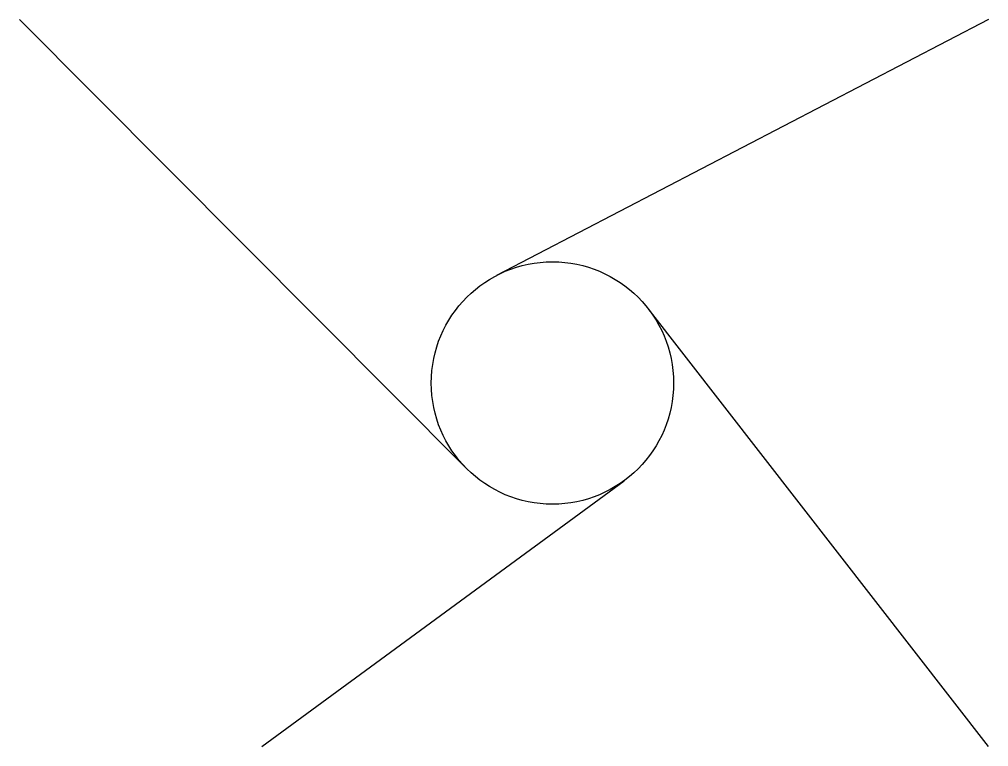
# Model space of a CAD drawing. Header units: millimetres. Extents: x 0 to 40, y 0 to 30.
import ezdxf

# ---------------------------------------------------------------- set-up
doc = ezdxf.new("R2010")
doc.units = ezdxf.units.MM
doc.header["$MEASUREMENT"] = 0
doc.layers.get('0').update_dxf_attribs({"lineweight": 25, "true_color": 0xffffff})

msp = doc.modelspace()

# ---------------------------------------------------------------- linework, layer by layer
for p, q in [((0, 30), (18.458, 11.471)), ((40, 30), (19.692, 19.436)), ((40, 0), (25.947, 18.07)), ((10, 0), (24.957, 10.968))]:
    msp.add_line(p, q)
msp.add_circle((22, 15), 5)

doc.saveas('drawing.dxf')
